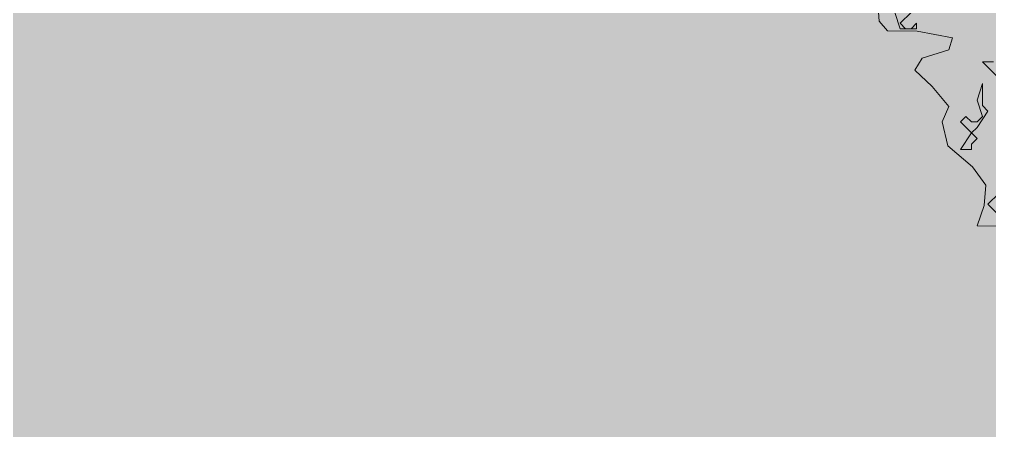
# Model space of a CAD drawing. Header units: millimetres. Extents: x 3866 to 35600, y -8896 to 9491.
# Drawn here: x 33116.458 to 33119.157, y -6722.994 to -6721.851 of the extents above; entities that cross this region are included whole.
import ezdxf

# ---------------------------------------------------------------- set-up
doc = ezdxf.new("R2010")
doc.units = ezdxf.units.MM
doc.layers.add('ВДМ', color=7, linetype='Continuous')
doc.layers.add('КУЩІ', color=108, linetype='Continuous')
doc.layers.add('Интерьер - Мебель_Ном_пера__4', color=7, linetype='Continuous', lineweight=20, true_color=0x029e21)

# ---------------------------------------------------------------- blocks, each defined once
blk = doc.blocks.new('Дерево лиственное 02 11_24')
at = {"layer": 'Интерьер - Мебель_Ном_пера__4', "linetype": 'Continuous'}
for p, q in [((-7882, -1196), (-7931, -493)), ((-7550, -1013), (-7436, -1363)), ((-7436, -1241), (-7200, -1013)), ((-7707, -1407), (-7882, -1196)), ((-7074, -1414), (-7707, -1407)), ((-7322, -1363), (-7436, -1241)), ((-7436, -1363), (-7086, -1363)), ((-7200, -1363), (-7322, -1363)), ((-7086, -1241), (-7200, -1363)), ((-7086, -1363), (-7086, -1241)), ((-6326, -1556), (-7074, -1414)), ((-6398, -1806), (-6326, -1556)), ((-6968, -1984), (-6398, -1806)), ((-7127, -2240), (-6968, -1984)), ((-5450, -2063), (-5686, -2063)), ((-5686, -2063), (-5222, -2527)), ((-6754, -2589), (-7127, -2240)), ((-6398, -3017), (-6754, -2589)), ((-5686, -2527), (-5800, -2877)), ((-5686, -2991), (-5686, -2527)), ((-5800, -2877), (-5686, -3227)), ((-6540, -3337), (-6398, -3017)), ((-5572, -3113), (-5686, -2991)), ((-6036, -3227), (-6150, -3341)), ((-5922, -3341), (-6036, -3227)), ((-5800, -3463), (-5572, -3113)), ((-5686, -3227), (-5800, -3341)), ((-6424, -3849), (-6540, -3337)), ((-6150, -3341), (-5922, -3577)), ((-5800, -3341), (-5922, -3341)), ((-5922, -3577), (-5800, -3463)), ((-5922, -3577), (-6150, -3927)), ((-5800, -3691), (-5922, -3577)), ((-5922, -3813), (-5800, -3691)), ((-5899, -4299), (-6424, -3849)), ((-5922, -3927), (-5922, -3813)), ((-6150, -3927), (-5922, -3927)), ((-5614, -4690), (-5899, -4299)), ((-5650, -5118), (-5614, -4690)), ((-5572, -5091), (-5336, -4863)), ((-5801, -5550), (-5650, -5118)), ((-5336, -5327), (-5572, -5091)), ((-5116, -5556), (-5801, -5550))]:
    blk.add_line(p, q, dxfattribs=at)

msp = doc.modelspace()

# ---------------------------------------------------------------- hatches: boundary and pattern name
at = {"layer": 'ВДМ', "true_color": 0x139b48, "transparency": 33554585}
h = msp.add_hatch(color=114, dxfattribs=at)
h.dxf.hatch_style = 1
h.paths.add_polyline_path([(33123.2909, -6722.1746), (33109.9989, -6715.6592), (33109.1757, -6717.3258), (33110.6451, -6718.0516), (33115.5158, -6720.477, -0.345355), (33116.2517, -6721.9399), (33115.5875, -6723.2848), (33114.9233, -6724.6298), (33114.2592, -6725.9747), (33113.595, -6727.3196), (33112.9308, -6728.6646), (33112.2666, -6730.0095), (33111.6024, -6731.3545), (33110.9382, -6732.6994), (33110.274, -6734.0443), (33109.6099, -6735.3893), (33108.9457, -6736.7342), (33108.9457, -6737.2583), (33123.2909, -6737.2583)])

# ---------------------------------------------------------------- block references
at = {"layer": 'КУЩІ', "linetype": 'Continuous', "xscale": 0.0001307448670890075, "yscale": 0.0001307448670890075, "zscale": 0.0001307448670890075}
msp.add_blockref('Дерево лиственное 02 11_24', (33119.88, -6721.699), dxfattribs=at)

doc.saveas('drawing.dxf')
